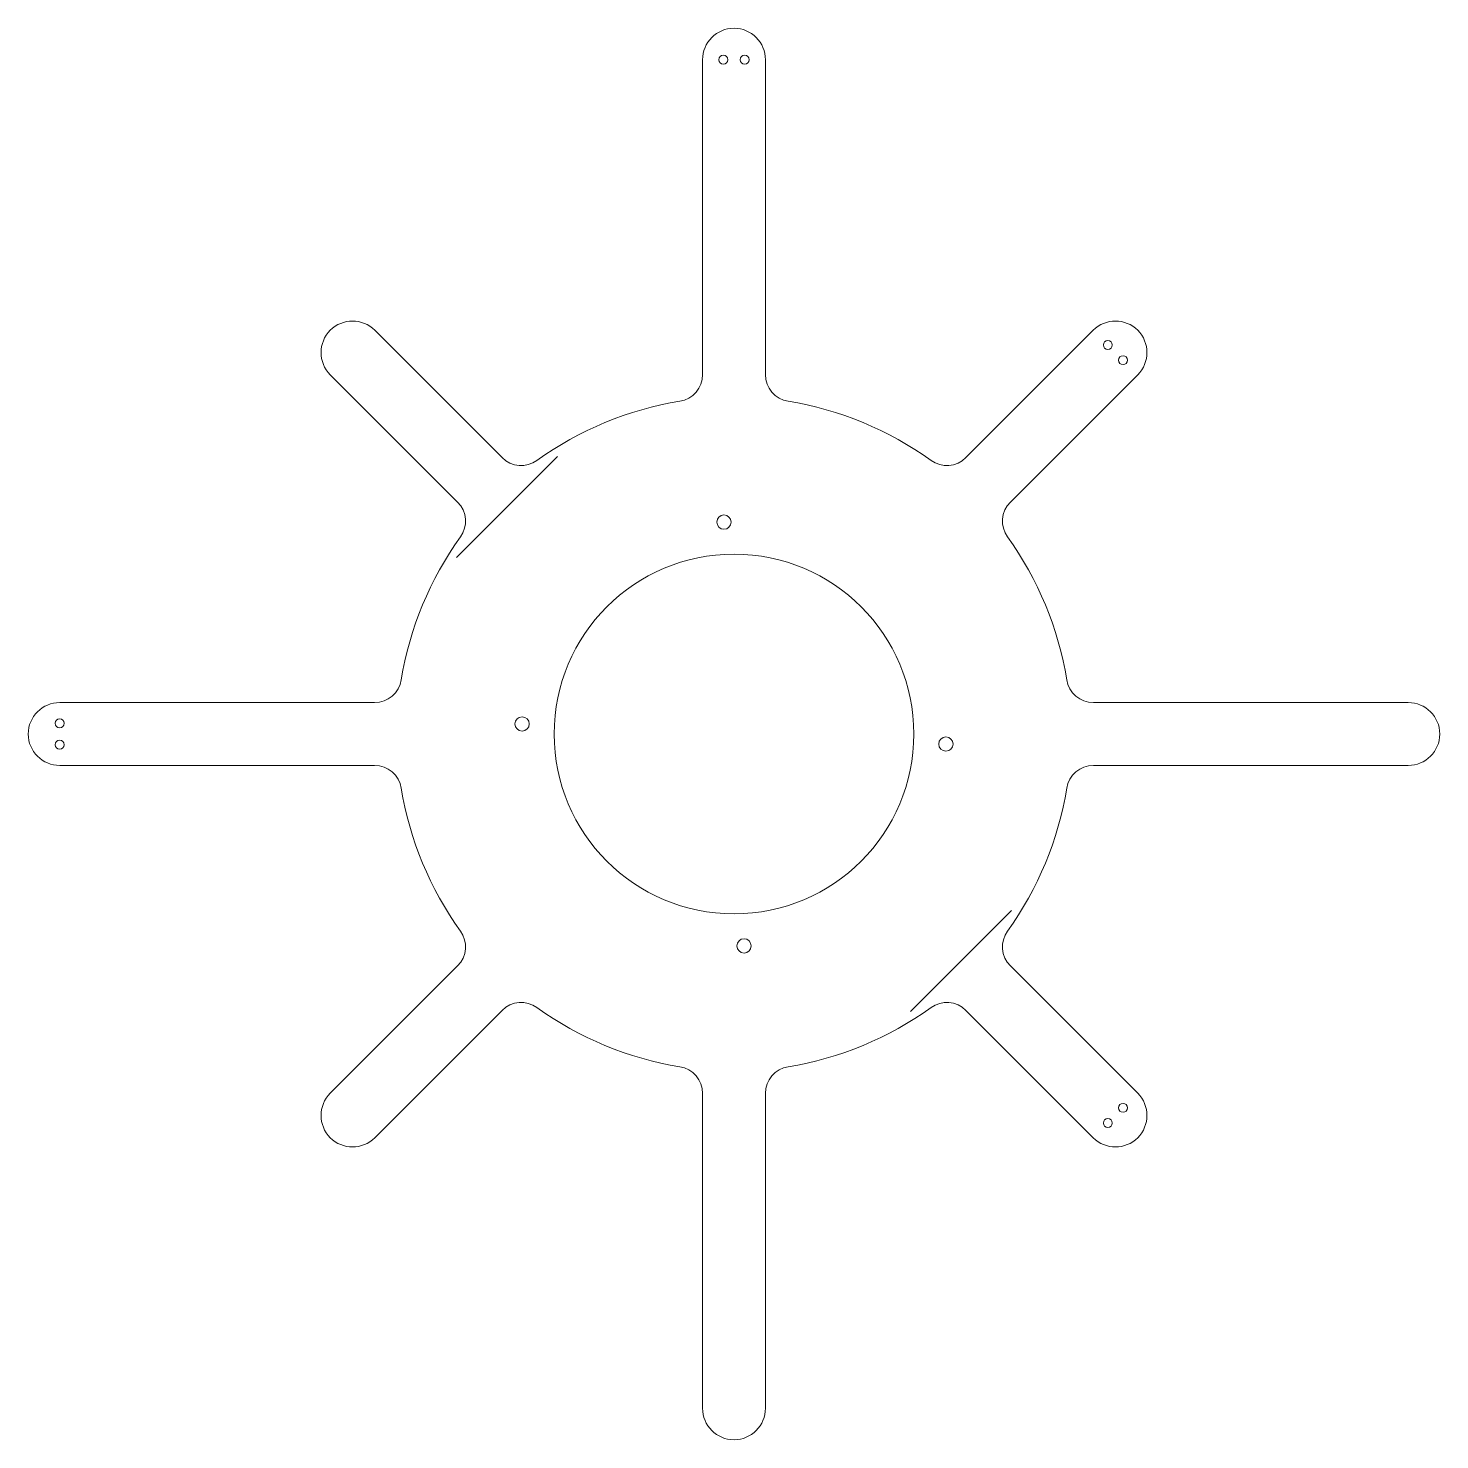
# Model space of a CAD drawing. Header units: millimetres. Extents: x -78 to 78, y -78 to 78.
import ezdxf

# ---------------------------------------------------------------- set-up
doc = ezdxf.new("R2010")
doc.units = ezdxf.units.MM

msp = doc.modelspace()

# ---------------------------------------------------------------- linework, layer by layer
at = {"color": 7, "linetype": 'Continuous', "lineweight": 15}
for p, q in [((-3.5, 75), (-3.5, 39.97)), ((3.5, 39.97), (3.5, 75)), ((-25.79, 30.74), (-39.95, 44.9)), ((39.95, 44.9), (25.79, 30.74)), ((-44.9, 39.95), (-30.74, 25.79)), ((30.74, 25.79), (44.9, 39.95)), ((-39.97, 3.5), (-75, 3.5)), ((75, 3.5), (39.97, 3.5)), ((-75, -3.5), (-39.97, -3.5)), ((39.97, -3.5), (75, -3.5)), ((-30.74, -25.79), (-44.9, -39.95)), ((44.9, -39.95), (30.74, -25.79)), ((-39.95, -44.9), (-25.79, -30.74)), ((25.79, -30.74), (39.95, -44.9)), ((-3.5, -39.97), (-3.5, -75)), ((3.5, -75), (3.5, -39.97))]:
    msp.add_line(p, q, dxfattribs=at)
at = {"color": 7, "linetype": 'Continuous'}
for p, q in [((-30.87, 19.64), (-19.64, 30.87)), ((19.64, -30.87), (30.87, -19.64))]:
    msp.add_line(p, q, dxfattribs=at)
at = {"color": 7, "linetype": 'Continuous', "lineweight": 15}
for centre, radius in [((-1.19, 75), 0.5), ((1.19, 75), 0.5), ((41.58, 43.27), 0.5), ((43.27, 41.58), 0.5), ((-1.12, 23.57), 0.794), ((0, 0), 20), ((-75, 1.19), 0.5), ((-23.57, 1.12), 0.794), ((-75, -1.19), 0.5), ((23.57, -1.12), 0.794), ((1.12, -23.57), 0.794), ((43.27, -41.58), 0.5), ((41.58, -43.27), 0.5)]:
    msp.add_circle(centre, radius, dxfattribs=at)
for centre, radius, start, end in [((0, 75), 3.5, 0, 180), ((-42.43, 42.43), 3.5, 45, 225), ((42.43, 42.43), 3.5, 315, 135), ((-6.5, 39.97), 3, 279.2356, 0), ((6.5, 39.97), 3, 180, 260.7644), ((0, 0), 37.5, 99.2356, 125.7644), ((0, 0), 37.5, 54.2356, 80.7644), ((-23.67, 32.86), 3, 225, 305.7644), ((23.67, 32.86), 3, 234.2356, 315), ((-32.86, 23.67), 3, 324.2356, 45), ((32.86, 23.67), 3, 135, 215.7644), ((0, 0), 37.5, 144.2356, 170.7644), ((0, 0), 37.5, 9.2356, 35.7644), ((-39.97, 6.5), 3, 270, 350.7644), ((39.97, 6.5), 3, 189.2356, 270), ((-75, 0), 3.5, 90, 270), ((75, 0), 3.5, 270, 90), ((-39.97, -6.5), 3, 9.2356, 90), ((39.97, -6.5), 3, 90, 170.7644), ((0, 0), 37.5, 189.2356, 215.7644), ((0, 0), 37.5, 324.2356, 350.7644), ((-32.86, -23.67), 3, 315, 35.7644), ((32.86, -23.67), 3, 144.2356, 225), ((-23.67, -32.86), 3, 54.2356, 135), ((0, 0), 37.5, 234.2356, 260.7644), ((0, 0), 37.5, 279.2356, 305.7644), ((23.67, -32.86), 3, 45, 125.7644), ((-6.5, -39.97), 3, 0, 80.7644), ((6.5, -39.97), 3, 99.2356, 180), ((-42.43, -42.43), 3.5, 135, 315), ((42.43, -42.43), 3.5, 225, 45), ((0, -75), 3.5, 180, 0)]:
    msp.add_arc(centre, radius, start, end, dxfattribs=at)

doc.saveas('drawing.dxf')
